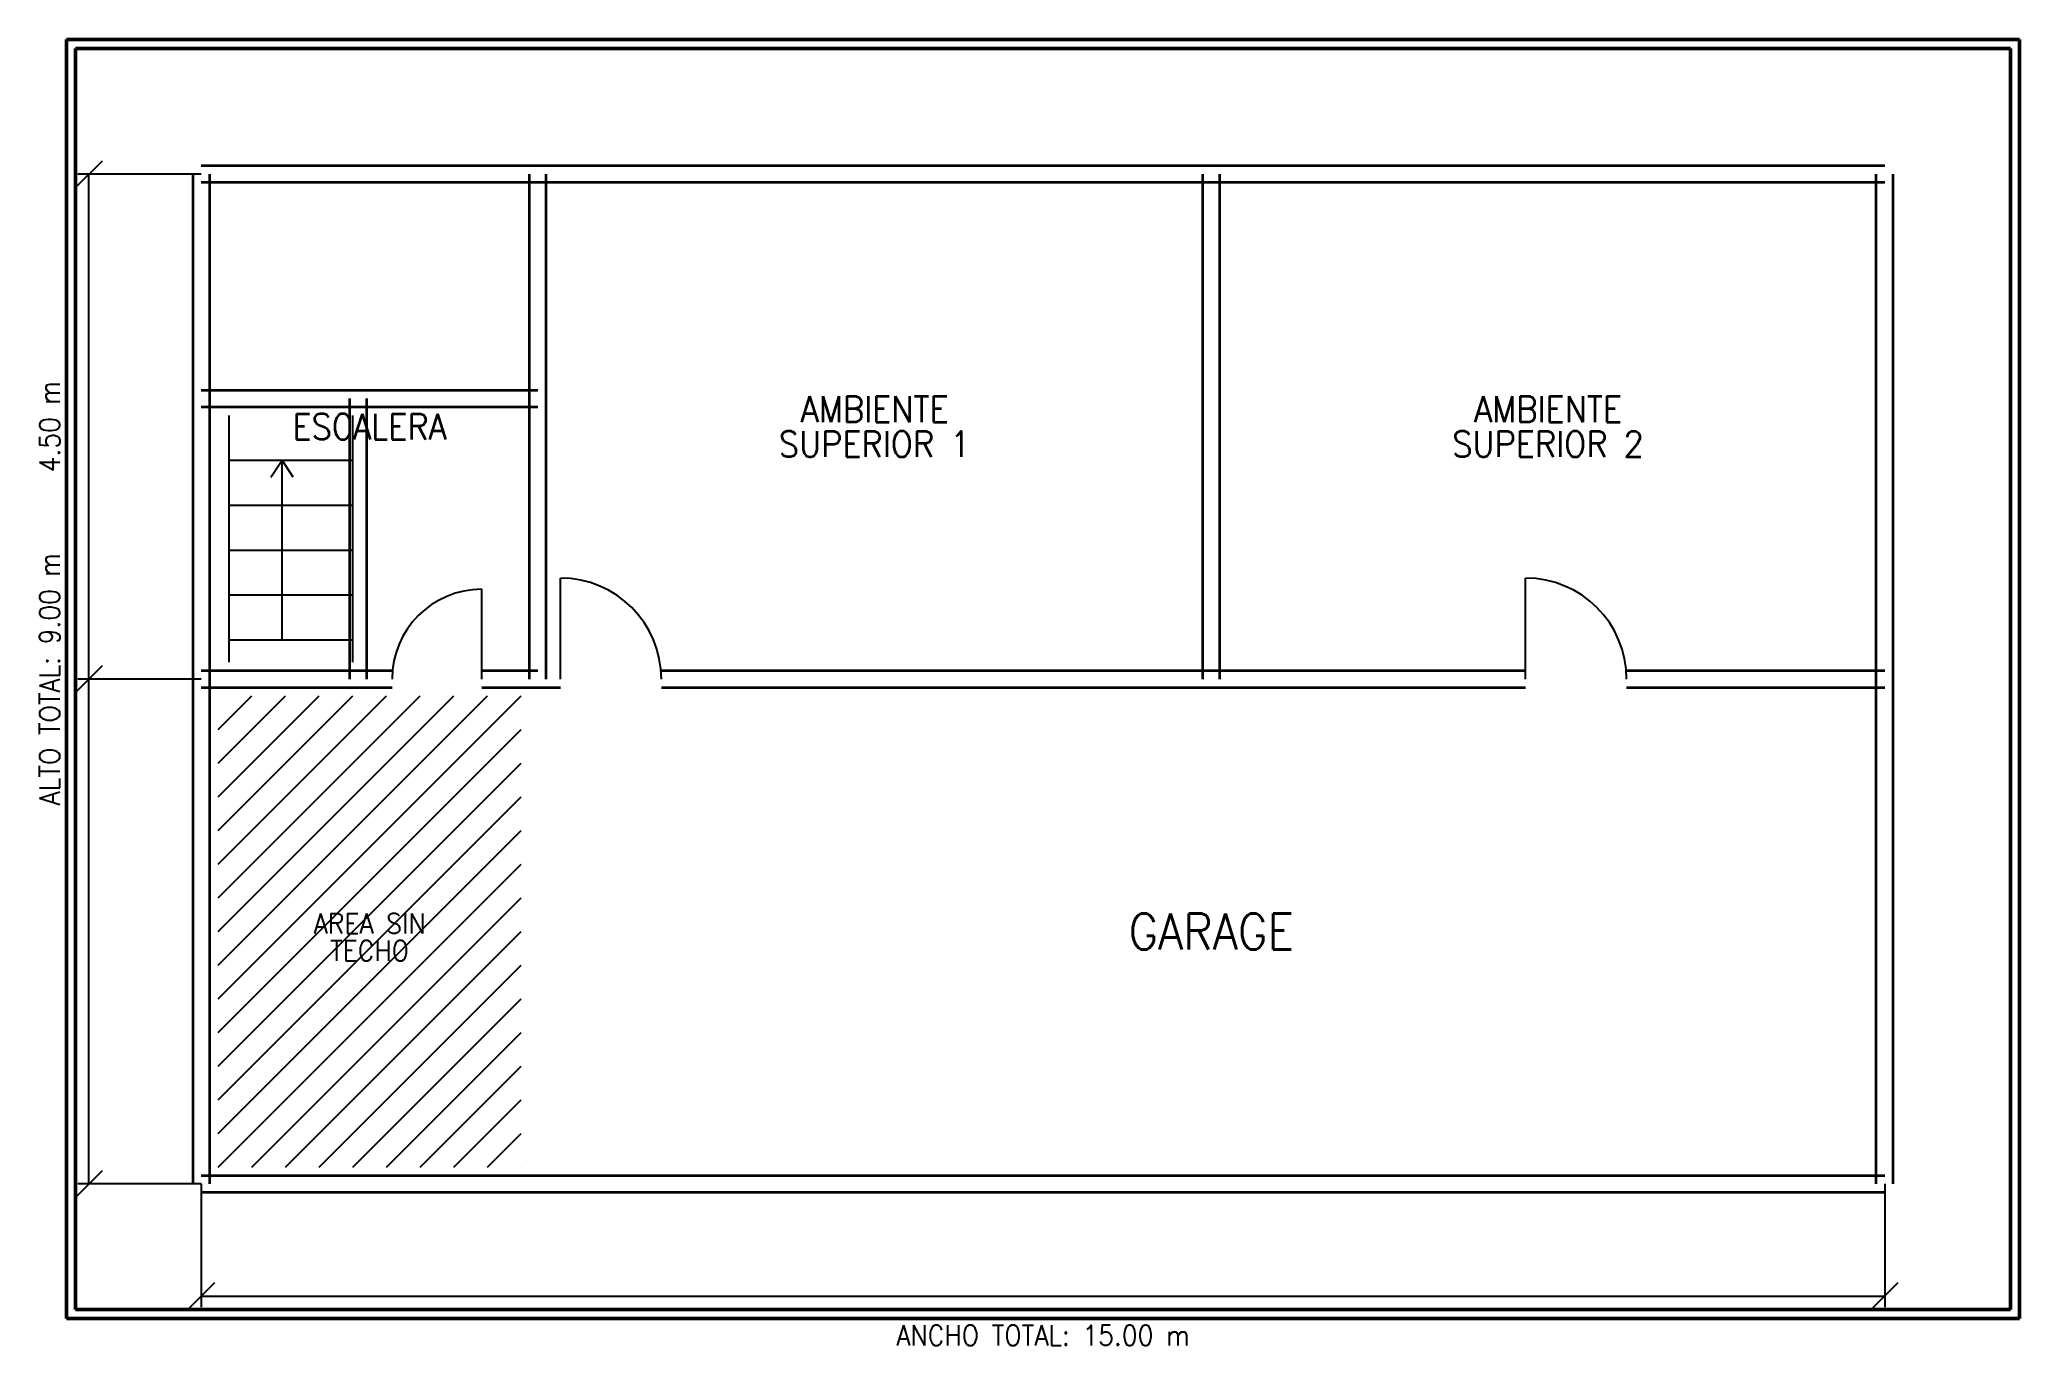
# Model space of a CAD drawing. Header units: metres. Extents: x -1.4 to 16.2, y -1.4 to 10.2.
import ezdxf
from ezdxf.enums import TextEntityAlignment as Align

# ---------------------------------------------------------------- set-up
doc = ezdxf.new("R2010")
doc.units = ezdxf.units.M
for name, color, linetype, true_color in [('ANOTACIONES', 251, 'CONTINUOUS', 0x666666), ('COTAS', 251, 'CONTINUOUS', 0x666666), ('TRAMAS', 253, 'CONTINUOUS', 0x999999)]:
    doc.layers.add(name, color=color, linetype=linetype, true_color=true_color)
for name, color, linetype in [('ESCALERAS', 7, 'CONTINUOUS'), ('PUERTAS', 7, 'CONTINUOUS'), ('TEXTOS', 7, 'CONTINUOUS')]:
    doc.layers.add(name, color=color, linetype=linetype)
doc.layers.add('MARCO', color=7, linetype='CONTINUOUS', lineweight=50)
doc.layers.add('MUROS', color=7, linetype='CONTINUOUS', lineweight=35)
doc.styles.get("Standard").update_dxf_attribs({"font": 'STANDARD'})

msp = doc.modelspace()

# ---------------------------------------------------------------- linework, layer by layer
at = {"layer": 'COTAS'}
for p, q in [((-1.12, 8.88), (-0.88, 9.12)), ((-1.12, 8.88), (-0.88, 9.12)), ((0, 9), (-1.1, 9)), ((0, 9), (-1.1, 9)), ((-1, 0), (-1, 9)), ((-1, 4.5), (-1, 9)), ((-1.12, 4.38), (-0.88, 4.62)), ((0, 4.5), (-1.1, 4.5)), ((-1.12, -0.12), (-0.88, 0.12)), ((0, 0), (-1.1, 0)), ((0, 0), (0, -1.1)), ((15, 0), (15, -1.1)), ((-0.12, -1.12), (0.12, -0.88)), ((14.88, -1.12), (15.12, -0.88)), ((0, -1), (15, -1))]:
    msp.add_line(p, q, dxfattribs=at)
at = {"layer": 'ESCALERAS'}
for p, q in [((0.25, 4.65), (0.25, 6.85)), ((1.35, 4.65), (1.35, 6.85)), ((0.25, 6.45), (1.35, 6.45)), ((0.62, 6.3), (0.72, 6.45)), ((0.72, 4.85), (0.72, 6.45)), ((0.82, 6.3), (0.72, 6.45)), ((0.25, 6.05), (1.35, 6.05)), ((0.25, 5.65), (1.35, 5.65)), ((0.25, 5.25), (1.35, 5.25)), ((0.25, 4.85), (1.35, 4.85))]:
    msp.add_line(p, q, dxfattribs=at)
at = {"layer": 'MARCO'}
for p, q in [((16.2, 10.2), (-1.2, 10.2)), ((-1.2, 10.2), (-1.2, -1.2)), ((16.12, 10.12), (-1.12, 10.12)), ((-1.12, 10.12), (-1.12, -1.12)), ((16.12, -1.12), (16.12, 10.12)), ((16.2, -1.2), (16.2, 10.2)), ((-1.2, -1.2), (16.2, -1.2)), ((-1.12, -1.12), (16.12, -1.12))]:
    msp.add_line(p, q, dxfattribs=at)
at = {"layer": 'MUROS'}
for p, q in [((-0.075, 9), (-0.075, 0)), ((15, 9.075), (0, 9.075)), ((0.075, 9), (0.075, 0)), ((2.925, 4.5), (2.925, 9)), ((3.075, 4.5), (3.075, 9)), ((8.925, 4.5), (8.925, 9)), ((9.075, 4.5), (9.075, 9)), ((14.925, 0), (14.925, 9)), ((15.075, 0), (15.075, 9)), ((15, 8.925), (0, 8.925)), ((0, 7.075), (3, 7.075)), ((0, 6.925), (3, 6.925)), ((1.325, 4.5), (1.325, 7)), ((1.475, 4.5), (1.475, 7)), ((0, 4.575), (1.7, 4.575)), ((0, 4.425), (1.7, 4.425)), ((2.5, 4.575), (3, 4.575)), ((2.5, 4.425), (3.202, 4.425)), ((4.1, 4.575), (11.8, 4.575)), ((4.1, 4.425), (11.8, 4.425)), ((12.7, 4.575), (15, 4.575)), ((12.7, 4.425), (15, 4.425)), ((0, 0.075), (15, 0.075)), ((0, -0.075), (15, -0.075))]:
    msp.add_line(p, q, dxfattribs=at)
at = {"layer": 'PUERTAS'}
for p, q in [((2.5, 4.5), (2.5, 5.3)), ((3.2, 4.5), (3.2, 5.4)), ((11.8, 4.5), (11.8, 5.4))]:
    msp.add_line(p, q, dxfattribs=at)
for centre, radius, start, end in [((2.5, 4.5), 0.8, 90, 180), ((3.2, 4.5), 0.9, 0, 90), ((11.8, 4.5), 0.9, 0, 90)]:
    msp.add_arc(centre, radius, start, end, dxfattribs=at)
at = {"layer": 'TRAMAS'}
for p, q in [((0.15, 4.05), (0.45, 4.35)), ((0.15, 3.75), (0.75, 4.35)), ((0.15, 3.45), (1.05, 4.35)), ((0.15, 3.15), (1.35, 4.35)), ((0.15, 2.85), (1.65, 4.35)), ((0.15, 2.55), (1.95, 4.35)), ((0.15, 2.25), (2.25, 4.35)), ((0.15, 1.95), (2.55, 4.35)), ((0.15, 1.65), (2.85, 4.35)), ((0.15, 1.35), (2.85, 4.05)), ((0.15, 1.05), (2.85, 3.75)), ((0.15, 0.75), (2.85, 3.45)), ((0.15, 0.45), (2.85, 3.15)), ((0.15, 0.15), (2.85, 2.85)), ((0.45, 0.15), (2.85, 2.55)), ((0.75, 0.15), (2.85, 2.25)), ((1.05, 0.15), (2.85, 1.95)), ((1.35, 0.15), (2.85, 1.65)), ((1.65, 0.15), (2.85, 1.35)), ((1.95, 0.15), (2.85, 1.05)), ((2.25, 0.15), (2.85, 0.75)), ((2.55, 0.15), (2.85, 0.45)), ((2.85, 0.15), (2.85, 0.15))]:
    msp.add_line(p, q, dxfattribs=at)

# ---------------------------------------------------------------- texts
at = {"layer": 'ANOTACIONES'}
for s, p in [('AREA SIN', (1.5, 2.321)), ('TECHO', (1.5, 2.079))]:
    msp.add_text(s, height=0.18, dxfattribs=at).set_placement(p, align=Align.MIDDLE_CENTER)
at = {"layer": 'COTAS'}
for s, p in [('4.50 m', (-1.35, 6.75)), ('ALTO TOTAL: 9.00 m', (-1.35, 4.5))]:
    msp.add_text(s, height=0.18, rotation=90, dxfattribs=at).set_placement(p, align=Align.MIDDLE_CENTER)
msp.add_text('ANCHO TOTAL: 15.00 m', height=0.18, dxfattribs=at).set_placement((7.5, -1.35), align=Align.MIDDLE_CENTER)
at = {"layer": 'TEXTOS'}
for s, height, p in [('AMBIENTE', 0.23, (6, 6.905)), ('AMBIENTE', 0.23, (12, 6.905)), ('ESCALERA', 0.23, (1.5, 6.75)), ('SUPERIOR 1', 0.23, (6, 6.595)), ('SUPERIOR 2', 0.23, (12, 6.595)), ('GARAGE', 0.32, (9, 2.25))]:
    msp.add_text(s, height=height, dxfattribs=at).set_placement(p, align=Align.MIDDLE_CENTER)

doc.saveas('drawing.dxf')
